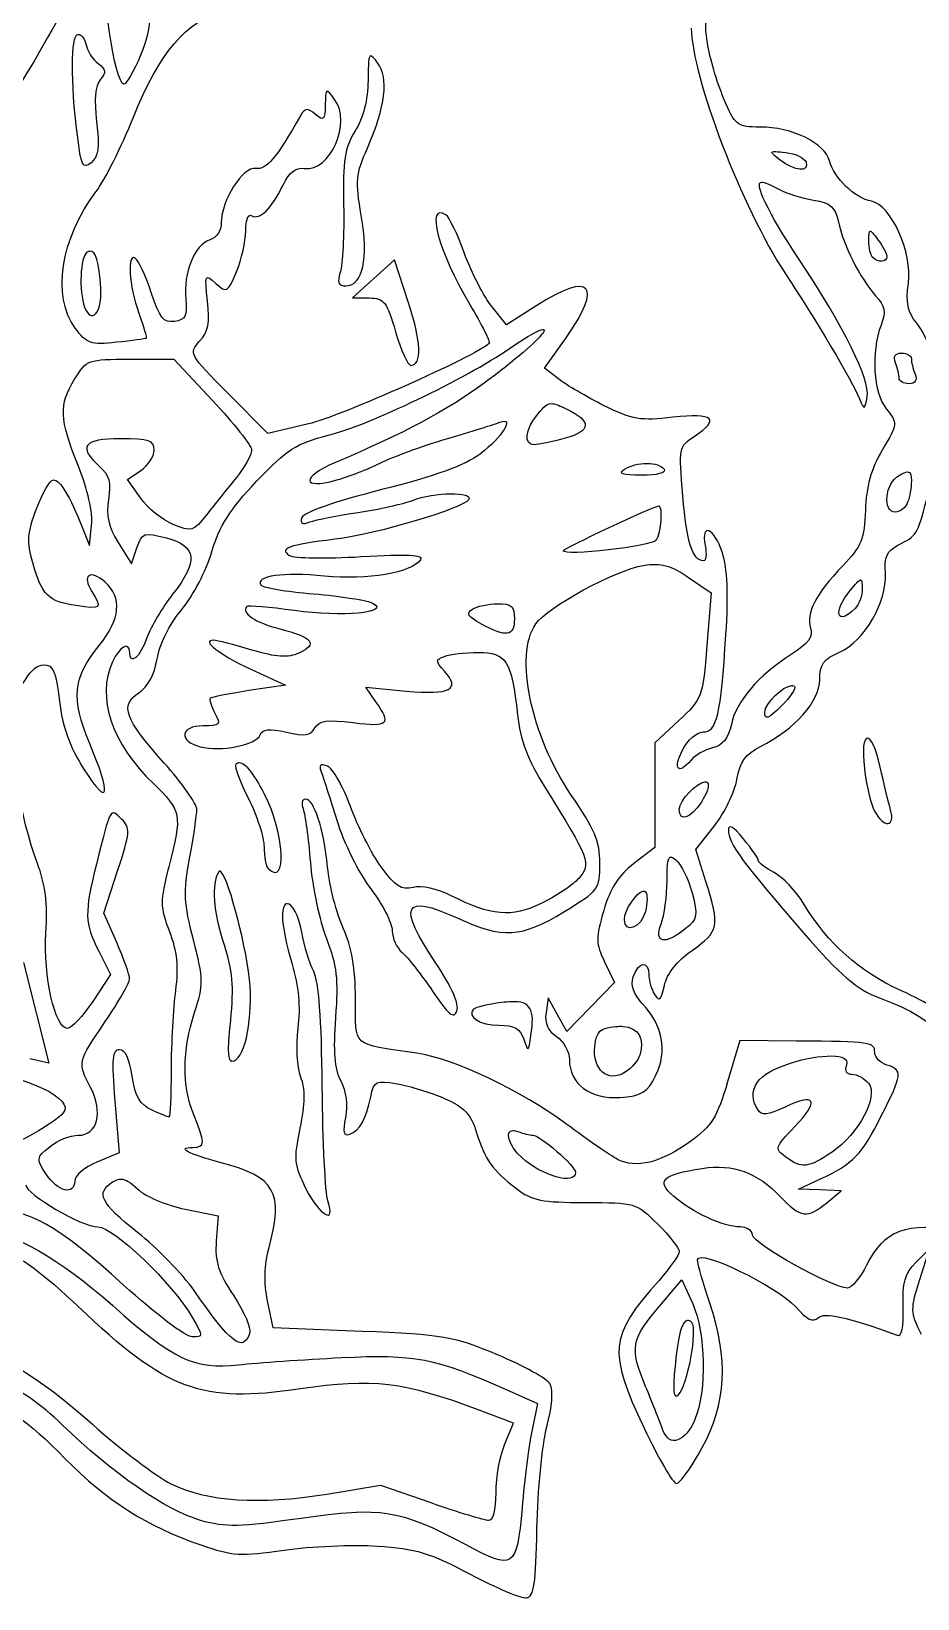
# Model space of a CAD drawing. Extents: x 18 to 597, y 6 to 390.
# Drawn here: x 128.7 to 161.9, y 74.4 to 133 of the extents above; entities that cross this region are included whole.
import ezdxf

# ---------------------------------------------------------------- set-up
doc = ezdxf.new("R2010")
doc.units = 0
doc.layers.add('Layer_1', color=7, linetype='CONTINUOUS')

msp = doc.modelspace()

# ---------------------------------------------------------------- linework, layer by layer
at = {"layer": 'Layer_1', "color": 7}
for points in [[(130.516754, 132.899284), (130.516754, 132.899284)], [(141.440188, 132.093957), (141.440188, 132.093957)], [(156.611286, 128.513816), (156.611286, 128.513816)], [(160.140715, 125.54056), (160.140715, 125.54056)], [(130.916937, 124.78815), (130.916937, 124.78815)], [(142.323786, 124.466792), (141.54161, 123.756275), (140.759987, 123.045207), (141.38231, 123.038592)], [(142.844131, 122.891969), (142.323786, 124.466792), (142.323786, 124.466792)], [(147.665062, 122.759127), (146.527353, 122.028767), (145.983302, 122.702352)], [(148.470386, 120.008564), (147.948385, 120.415912), (148.755916, 121.551967)], [(161.315908, 120.974292), (161.315908, 120.974292)], [(132.433881, 120.745536), (134.062171, 120.745536), (135.514622, 119.202136)], [(132.433881, 120.745536), (132.433881, 120.745536)], [(139.113508, 118.325704), (137.591602, 117.972373), (136.101116, 119.462859)], [(148.261476, 119.081969), (148.261476, 119.081969)], [(151.779882, 116.8468), (151.779882, 116.8468)], [(132.821384, 115.55473), (132.326944, 116.249279), (132.827449, 116.581652)], [(161.540252, 116.525998), (161.540252, 116.525998)], [(152.221957, 115.257099), (152.221957, 115.257099)], [(130.634161, 114.456716), (130.90536, 113.771001), (130.989146, 114.535005)], [(131.985743, 113.885104), (132.48349, 113.08475), (132.686888, 113.686673)], [(153.335965, 112.583692), (154.18704, 112.005475), (154.02884, 110.02992)], [(159.776914, 112.485564), (159.776914, 112.485564)], [(146.190561, 111.594814), (146.190561, 111.594814)], [(136.950537, 109.149076), (138.244241, 108.553756), (136.872816, 108.342654)], [(157.204393, 108.533916), (157.204393, 108.533916)], [(141.635869, 107.92536), (141.253876, 108.470529), (142.771371, 108.328854)], [(152.974918, 107.223135), (152.079192, 106.391878), (152.079192, 104.433425), (152.079192, 102.474944), (151.290404, 101.873585)], [(160.031577, 106.562763), (160.031577, 106.562763)], [(136.472634, 105.635635), (136.472634, 105.635635)], [(153.953326, 104.925649), (153.953326, 104.925649)], [(138.99224, 104.280743), (138.99224, 104.280743)], [(153.989704, 101.203307), (153.613776, 102.396119), (154.307757, 103.281394)], [(152.700411, 102.106192), (152.700411, 102.106192)], [(131.927312, 98.917956), (131.441142, 100.016534), (131.958732, 101.594664)], [(135.790229, 101.590262), (135.790229, 101.590262)], [(138.313143, 100.366546), (138.313143, 100.366546)], [(151.643732, 100.843361), (151.643732, 100.843361)], [(131.25483, 98.593288), (131.697456, 97.72568), (131.028282, 96.715861)], [(128.436466, 98.168317), (128.912716, 96.284258), (129.388966, 94.400764), (128.671836, 94.56005)], [(150.196242, 98.190359), (150.565556, 97.415348), (149.672588, 96.500328), (148.779066, 95.585307), (148.434007, 96.217005), (148.088945, 96.849267), (148.002955, 96.282593)], [(146.693269, 96.702088), (146.693269, 96.702088)], [(150.886363, 95.779334), (150.886363, 95.779334)], [(157.388498, 95.230892), (155.265769, 95.247966), (154.804401, 93.697409)], [(158.705352, 94.672515), (158.705352, 94.672515)], [(131.859514, 92.976952), (132.01606, 91.04881), (131.185378, 90.7021)], [(146.777603, 91.882805), (146.777603, 91.882805)], [(132.090473, 90.063234), (132.090473, 90.063234)], [(158.514079, 89.180189), (159.053719, 89.629994), (158.253354, 89.656439), (157.452991, 89.682347), (158.283673, 90.070967)], [(134.484951, 88.940413), (135.729046, 88.690702), (135.655733, 87.738767)], [(161.847829, 86.938413), (162.355499, 87.446074), (161.985633, 86.290177)], [(152.266055, 85.32334), (153.092878, 86.289612), (153.092878, 86.289612)], [(153.092878, 86.289612), (153.494715, 85.394996)], [(141.103395, 84.365336), (137.787834, 84.50038), (137.576718, 85.503595)], [(153.305645, 84.774869), (153.305645, 84.774869)], [(146.504753, 82.191887), (147.684905, 81.669888), (147.479853, 80.683776)], [(146.460656, 80.15238), (146.787526, 80.935123), (145.500437, 81.416876)], [(139.798668, 78.278255), (141.810051, 78.608991), (143.685839, 77.956352)], [(145.161993, 75.280208), (145.161993, 75.280744)]]:
    msp.add_lwpolyline(points, dxfattribs=at)
for points in [[(131.407518, 139.039271), (131.331106, 136.74481), (130.76877, 135.187945), (128.831687, 131.906545)], [(132.196307, 131.035624), (131.8671, 131.035624), (131.301831, 134.749248), (131.537603, 135.363217)], [(132.718858, 134.626241), (133.27301, 134.413595), (133.319799, 133.281475), (132.822487, 132.122069)], [(154.05034, 132.572965), (153.912542, 133.490229), (153.942195, 133.556822), (154.650062, 133.916828)], [(132.554046, 129.809721), (133.507644, 132.190898), (134.596988, 133.478141), (135.830468, 133.680907)], [(130.453364, 129.136136), (130.204272, 131.124309), (130.211649, 132.844307), (130.469349, 132.898731)], [(130.469349, 132.898731), (130.485072, 132.90205), (130.50078, 132.901974), (130.516754, 132.899284)], [(130.516754, 132.899284), (130.628559, 132.880454), (130.741536, 132.721315), (130.781888, 132.511779)], [(153.442899, 133.130794), (153.457687, 131.319683), (155.351136, 126.385798), (156.967369, 123.946998)], [(154.651716, 130.521342), (154.400654, 131.118755), (154.130104, 132.042141), (154.05034, 132.572965)], [(130.781888, 132.511779), (130.828006, 132.272333), (131.029896, 131.956272), (131.230576, 131.809531)], [(132.822487, 132.122069), (132.566235, 131.524653), (132.284713, 131.035624), (132.196307, 131.035624)], [(141.440188, 132.093957), (141.35258, 132.095388), (141.343033, 131.833593), (141.338763, 131.176735)], [(141.697603, 131.835989), (141.573436, 131.997446), (141.492749, 132.093099), (141.440188, 132.093957)], [(128.831687, 131.906545), (127.10232, 128.976982), (125.998224, 127.603364), (124.216914, 126.165637)], [(131.230576, 131.809531), (131.524832, 131.59437), (131.541035, 131.476551), (131.313259, 131.202093)], [(141.314509, 128.649966), (141.995632, 130.189776), (142.126535, 131.27825), (141.697603, 131.835989)], [(131.313259, 131.202093), (131.121813, 130.97143), (131.077549, 130.46385), (131.176008, 129.626167)], [(140.087505, 130.468975), (139.757686, 130.905311), (139.745034, 130.897863), (139.738035, 130.265025)], [(141.338763, 131.176735), (141.334064, 130.4557), (141.163006, 129.787942), (140.855898, 129.291028)], [(138.951451, 127.884328), (139.921753, 127.7503), (140.738256, 129.608037), (140.087505, 130.468975)], [(139.738035, 130.265025), (139.731705, 129.693245), (139.684131, 129.646896), (139.370373, 129.907288)], [(156.017626, 129.435446), (155.14955, 129.435446), (155.087571, 129.484206), (154.651716, 130.521342)], [(131.176008, 129.626167), (131.289019, 128.664607), (131.243211, 128.325715), (130.970404, 128.099302)], [(131.151201, 127.008445), (131.476234, 127.434604), (132.107672, 128.695113), (132.554046, 129.809721)], [(138.821914, 129.878072), (137.882218, 128.236137), (137.537379, 127.828081), (137.137953, 127.885982)], [(139.370373, 129.907288), (139.071596, 130.155243), (138.977664, 130.150219), (138.821914, 129.878072)], [(130.970404, 128.099302), (130.6645, 127.845426), (130.598508, 127.977619), (130.453364, 129.136136)], [(140.855898, 129.291028), (140.457662, 128.646666), (140.38762, 128.196556), (140.423745, 126.520068)], [(158.618259, 128.172062), (158.452583, 128.832225), (157.211104, 129.435446), (156.017626, 129.435446)], [(141.085756, 126.120989), (140.86001, 127.417326), (140.883174, 127.674871), (141.314509, 128.649966)], [(156.767279, 128.200724), (156.436853, 128.455136), (156.358124, 128.524935), (156.611286, 128.513816)], [(156.611286, 128.513816), (156.695671, 128.510108), (156.816874, 128.497357), (156.977842, 128.479639)], [(156.977842, 128.479639), (157.345459, 128.439185), (157.688562, 128.27746), (157.740175, 128.120246)], [(137.137953, 127.885982), (136.646415, 127.957237), (135.843145, 126.695788), (135.843145, 125.852548)], [(138.154393, 127.26476), (138.385615, 127.742875), (138.625476, 127.929353), (138.951451, 127.884328)], [(157.740175, 128.120246), (157.868919, 127.728183), (157.322503, 127.773239), (156.767279, 128.200724)], [(160.196939, 126.656771), (159.578463, 126.764958), (158.778719, 127.53273), (158.618259, 128.172062)], [(157.459604, 124.518608), (156.304539, 126.263218), (155.767021, 127.377208), (156.080466, 127.377208)], [(156.080466, 127.377208), (156.160092, 127.377208), (156.450129, 127.25506), (156.724835, 127.10601)], [(130.375643, 121.910256), (129.492166, 123.105222), (129.82045, 125.263742), (131.151201, 127.008445)], [(136.988573, 126.118232), (137.278319, 125.939156), (137.726598, 126.380174), (138.154393, 127.26476)], [(156.724835, 127.10601), (156.999565, 126.956934), (157.580454, 126.775999), (158.015782, 126.703623)], [(158.015782, 126.703623), (158.66712, 126.595323), (158.832573, 126.450915), (158.94954, 125.888376)], [(136.758164, 125.553787), (136.758164, 125.97039), (136.852781, 126.202156), (136.988573, 126.118232)], [(140.423745, 126.520068), (140.447468, 125.419108), (140.392125, 124.286756), (140.300826, 124.003772)], [(140.510285, 123.489487), (141.139988, 123.489487), (141.364851, 124.518317), (141.085756, 126.120989)], [(144.255795, 126.149652), (143.475662, 126.631789), (143.968938, 124.771456), (145.144355, 122.798263)], [(144.953081, 124.697201), (144.685385, 125.42425), (144.371675, 126.078029), (144.255795, 126.149652)], [(161.572773, 123.587604), (161.735383, 124.719891), (160.924082, 126.529582), (160.196939, 126.656771)], [(135.843145, 125.852548), (135.843145, 125.560233), (135.6621, 125.292464), (135.410442, 125.212586)], [(136.412551, 124.020858), (136.602462, 124.475374), (136.758164, 125.165018), (136.758164, 125.553787)], [(158.94954, 125.888376), (159.128203, 125.029057), (159.773874, 123.750718), (160.345769, 123.124032)], [(160.090005, 125.185578), (160.093573, 125.419602), (160.097089, 125.536422), (160.140715, 125.54056)], [(160.140715, 125.54056), (160.184344, 125.544697), (160.267929, 125.436152), (160.43286, 125.218098)], [(135.410442, 125.212586), (134.848278, 125.034174), (134.415395, 123.969702), (134.510309, 122.998906)], [(160.235525, 124.55664), (160.151671, 124.640474), (160.086111, 124.923537), (160.090005, 125.185578)], [(160.43286, 125.218098), (160.617518, 124.973939), (160.769102, 124.690901), (160.769102, 124.589163)], [(130.813858, 124.747913), (130.559079, 124.590447), (130.503072, 123.27944), (130.726214, 122.697941)], [(130.916937, 124.78815), (130.884766, 124.784026), (130.850267, 124.770415), (130.813858, 124.747913)], [(131.328143, 123.400192), (131.26608, 124.388622), (131.14213, 124.817018), (130.916937, 124.78815)], [(132.624048, 124.529631), (132.30941, 124.724074), (132.387546, 123.503076), (132.75579, 122.469189)], [(133.218812, 123.2453), (133.008068, 123.879783), (132.740205, 124.457825), (132.624048, 124.529631)], [(145.983302, 122.702352), (145.684325, 123.0726), (145.220777, 123.970148), (144.953081, 124.697201)], [(160.028269, 119.345452), (160.139086, 119.987414), (159.177894, 121.923326), (157.459604, 124.518608)], [(160.769102, 124.589163), (160.769102, 124.365429), (160.44641, 124.345755), (160.235525, 124.55664)], [(135.328863, 122.923389), (135.214978, 123.933815), (135.225446, 123.955998), (135.639198, 123.581539)], [(135.639198, 123.581539), (136.047898, 123.211682), (136.083017, 123.232179), (136.412551, 124.020858)], [(140.300826, 124.003772), (140.174353, 123.611754), (140.224304, 123.489487), (140.510285, 123.489487)], [(148.755916, 121.551967), (150.159285, 123.525846), (149.682175, 124.053497), (147.665062, 122.759127)], [(156.967369, 123.946998), (158.095219, 122.245127), (159.466509, 119.930645), (159.744943, 119.258911)], [(130.726214, 122.697941), (130.985562, 122.02209), (131.385378, 122.48869), (131.328143, 123.400192)], [(134.093591, 122.161609), (133.684919, 122.103344), (133.53719, 122.28676), (133.218812, 123.2453)], [(161.885314, 122.0894), (161.540879, 122.52729), (161.469615, 122.86929), (161.572773, 123.587604)], [(134.510309, 122.998906), (134.572827, 122.359461), (134.503592, 122.220037), (134.093591, 122.161609)], [(135.028452, 121.415814), (135.351605, 121.77287), (135.419959, 122.115181), (135.328863, 122.923389)], [(141.38231, 123.038592), (141.938375, 123.032603), (142.043463, 122.897659), (142.370088, 121.774107)], [(142.932878, 120.516784), (143.370015, 120.516784), (143.337156, 121.399383), (142.844131, 122.891969)], [(145.144355, 122.798263), (145.59687, 122.038625), (145.927053, 121.381033), (145.878573, 121.336442)], [(146.638145, 121.145719), (148.837156, 122.651431), (148.054266, 121.587038), (145.685095, 119.849814)], [(160.345769, 123.124032), (160.704059, 122.731418), (160.740652, 122.530708), (160.547513, 122.022705)], [(132.75579, 122.469189), (132.933259, 121.970928), (133.057163, 121.547158), (133.031397, 121.527712)], [(160.547513, 122.022705), (160.163245, 121.012005), (160.260016, 119.487618), (160.746502, 118.886841)], [(162.302582, 118.967869), (162.713419, 119.99469), (162.545564, 121.250023), (161.885314, 122.0894)], [(131.919046, 121.378332), (130.95169, 121.274537), (130.80943, 121.323519), (130.375643, 121.910256)], [(133.031397, 121.527712), (133.005621, 121.508183), (132.505171, 121.441242), (131.919046, 121.378332)], [(136.101116, 119.462859), (134.63769, 120.926291), (134.617909, 120.96217), (135.028452, 121.415814)], [(142.370088, 121.774107), (142.571182, 121.082363), (142.824508, 120.516784), (142.932878, 120.516784)], [(145.878573, 121.336442), (145.355064, 120.855033), (140.279394, 118.59609), (139.113508, 118.325704)], [(139.844969, 117.899063), (141.368594, 118.28118), (144.96382, 119.999279), (146.638145, 121.145719)], [(161.087153, 120.612144), (160.996071, 120.84951), (161.074769, 120.974292), (161.315908, 120.974292)], [(161.315908, 120.974292), (161.518033, 120.974292), (161.683567, 120.879761), (161.683567, 120.764279)], [(130.352492, 120.002499), (130.795429, 120.729015), (130.842227, 120.745536), (132.433881, 120.745536)], [(161.22606, 120.040534), (161.22606, 120.156016), (161.163508, 120.413197), (161.087153, 120.612144)], [(161.683567, 120.764279), (161.683567, 120.648799), (161.746119, 120.391618), (161.822474, 120.192669)], [(130.485334, 116.766875), (129.779437, 118.530182), (129.758985, 119.029072), (130.352492, 120.002499)], [(145.685095, 119.849814), (144.282493, 118.821348), (142.713081, 117.984782), (140.113964, 116.880413)], [(150.185216, 119.007005), (149.528897, 119.333988), (148.757428, 119.784598), (148.470386, 120.008564)], [(161.593719, 119.830521), (161.391594, 119.830521), (161.22606, 119.925054), (161.22606, 120.040534)], [(161.822474, 120.192669), (161.913556, 119.955306), (161.834858, 119.830521), (161.593719, 119.830521)], [(135.514622, 119.202136), (136.313387, 118.353178), (136.971549, 117.518122), (136.976996, 117.346757)], [(147.693724, 118.693913), (147.933636, 118.990193), (148.05627, 119.107225), (148.261476, 119.081969)], [(148.261476, 119.081969), (148.384599, 119.066816), (148.537659, 119.000472), (148.763081, 118.890699)], [(159.744943, 119.258911), (159.924521, 118.825663), (159.939406, 118.830546), (160.028269, 119.345452)], [(146.279856, 118.388541), (146.851175, 118.607774), (146.363707, 117.827833), (145.533511, 117.194611)], [(147.563086, 117.545187), (147.149069, 117.543353), (147.21216, 118.099198), (147.693724, 118.693913)], [(148.763081, 118.890699), (149.724059, 118.422737), (149.710363, 118.06309), (148.720638, 117.788268)], [(152.757739, 118.572095), (151.544076, 118.431232), (151.235229, 118.483886), (150.185216, 119.007005)], [(153.553143, 117.85772), (154.54569, 118.508073), (154.277531, 118.748495), (152.757739, 118.572095)], [(160.746502, 118.886841), (161.17728, 118.354852), (161.175869, 118.340108), (160.590507, 117.341225)], [(137.164961, 116.178724), (138.299029, 117.371874), (138.655549, 117.600785), (139.844969, 117.899063)], [(144.276188, 117.765659), (145.204076, 118.04145), (146.105815, 118.321744), (146.279856, 118.388541)], [(132.070077, 117.772828), (130.6835, 117.772828), (130.459299, 117.477087), (131.281842, 116.732698)], [(133.327953, 117.343426), (133.32795, 117.711557), (133.148112, 117.772828), (132.070077, 117.772828)], [(132.827449, 116.581652), (133.102689, 116.764391), (133.327953, 117.107235), (133.327953, 117.343426)], [(136.976996, 117.346757), (136.982429, 117.175363), (136.725911, 116.712208), (136.40704, 116.317633)], [(141.788555, 116.857807), (142.228756, 117.081129), (143.348304, 117.4899), (144.276188, 117.765659)], [(148.720638, 117.788268), (148.241202, 117.655141), (147.720301, 117.545187), (147.563086, 117.545187)], [(153.124298, 115.623084), (152.971844, 117.433879), (152.981745, 117.483324), (153.553143, 117.85772)], [(160.590507, 117.341225), (160.175942, 116.633835), (159.988524, 115.963557), (159.962675, 115.097784)], [(130.989146, 114.535005), (131.03976, 114.996438), (130.840373, 115.879991), (130.485334, 116.766875)], [(131.281842, 116.732698), (131.650009, 116.399506), (131.722969, 116.132157), (131.619735, 115.49631)], [(140.113964, 116.880413), (138.826912, 116.333551), (138.840286, 115.861308), (140.132703, 116.216767)], [(140.132703, 116.216767), (140.603359, 116.346222), (141.348356, 116.634484), (141.788555, 116.857807)], [(145.533511, 117.194611), (144.998829, 116.7868), (143.812638, 116.357906), (141.855252, 115.864526)], [(150.935972, 116.629066), (151.160401, 116.7741), (151.486802, 116.8468), (151.779882, 116.8468)], [(151.779882, 116.8468), (152.072964, 116.8468), (152.332411, 116.7741), (152.422047, 116.629066)], [(128.922639, 115.146298), (129.144536, 115.735889), (129.429112, 116.223258), (129.554882, 116.229439)], [(129.554882, 116.229439), (129.794291, 116.241066), (130.175689, 115.61459), (130.634161, 114.456716)], [(136.40704, 116.317633), (136.088168, 115.923058), (135.588587, 115.298388), (135.296893, 114.929664)], [(135.491471, 113.546663), (135.767961, 114.497752), (136.173839, 115.135941), (137.164961, 116.178724)], [(151.578138, 116.404163), (150.857675, 116.406731), (150.685173, 116.466985), (150.935972, 116.629066)], [(152.422047, 116.629066), (152.508029, 116.48993), (152.177583, 116.401905), (151.578138, 116.404163)], [(161.087153, 115.028329), (160.589555, 115.028329), (160.699969, 116.118751), (161.22606, 116.400296)], [(161.22606, 116.400296), (161.370357, 116.47754), (161.47113, 116.521257), (161.540252, 116.525998)], [(161.540252, 116.525998), (161.655452, 116.533844), (161.683567, 116.433457), (161.683567, 116.198564)], [(161.683567, 116.198564), (161.683567, 115.952889), (161.621013, 115.589415), (161.54466, 115.390477)], [(134.041224, 114.559812), (133.642354, 114.725025), (133.093358, 115.172799), (132.821384, 115.55473)], [(141.855252, 115.864526), (140.112358, 115.42519), (138.924101, 115.009674), (138.859949, 114.817227)], [(143.003984, 115.464899), (143.805501, 115.775738), (145.296125, 115.795663), (145.109077, 115.493008)], [(153.904817, 113.199388), (153.494616, 113.199388), (153.269507, 113.89834), (153.124298, 115.623084)], [(128.788143, 113.122229), (128.560714, 113.926195), (128.581974, 114.241155), (128.922639, 115.146298)], [(131.619735, 115.49631), (131.522162, 114.895346), (131.617045, 114.478194), (131.985743, 113.885104)], [(139.161464, 114.655147), (139.385698, 114.741196), (140.196832, 114.902345), (140.964488, 115.013456)], [(145.109077, 115.493008), (144.904082, 115.161312), (141.637162, 114.192613), (140.095221, 114.006374)], [(140.964488, 115.013456), (141.732141, 115.124595), (142.649922, 115.327598), (143.003984, 115.464899)], [(148.648979, 113.578638), (148.648979, 113.663644), (152.041087, 115.257099), (152.221957, 115.257099)], [(152.221957, 115.257099), (152.376127, 115.257099), (152.304931, 114.23472), (152.132659, 113.974399)], [(159.962675, 115.097784), (159.930547, 114.021106), (159.822207, 113.75531), (159.116559, 113.01696)], [(161.54466, 115.390477), (161.468328, 115.191538), (161.262365, 115.028329), (161.087153, 115.028329)], [(161.173143, 113.781472), (161.900032, 114.152114), (161.905431, 114.161117), (162.252423, 115.47647)], [(135.296893, 114.929664), (134.793369, 114.293197), (134.729756, 114.274598), (134.041224, 114.559812)], [(138.859949, 114.817227), (138.784471, 114.590772), (138.872084, 114.544121), (139.161464, 114.655147)], [(154.608719, 113.500378), (154.296804, 114.445512), (153.795137, 114.656135), (153.964349, 113.771001)], [(132.686888, 113.686673), (132.880695, 114.259528), (132.934558, 114.277788), (133.795381, 114.059291)], [(133.795381, 114.059291), (134.929586, 113.771396), (134.993298, 113.17365), (134.020278, 111.949257)], [(140.095221, 114.006374), (138.365524, 113.797474), (137.981605, 113.661245), (138.396376, 113.402786)], [(152.132659, 113.974399), (151.9807, 113.744783), (148.648979, 113.366323), (148.648979, 113.578638)], [(134.362032, 111.376543), (134.782512, 111.87983), (135.290755, 112.856234), (135.491471, 113.546663)], [(138.396376, 113.402786), (138.564137, 113.298279), (139.772746, 113.2781), (141.081895, 113.357602)], [(143.301641, 113.242399), (143.003691, 112.760307), (141.301422, 112.469674), (139.710473, 112.62944)], [(141.081895, 113.357602), (142.83009, 113.463718), (143.419404, 113.432955), (143.301641, 113.242399)], [(153.964349, 113.771001), (154.024446, 113.456577), (153.997759, 113.199388), (153.904817, 113.199388)], [(154.741564, 110.447185), (154.83921, 111.937121), (154.796095, 112.932604), (154.608719, 113.500378)], [(160.70957, 112.729206), (160.666351, 113.34922), (160.765002, 113.573361), (161.173143, 113.781472)], [(130.412022, 111.527024), (129.359417, 111.684927), (129.131365, 111.908927), (128.788143, 113.122229)], [(131.496813, 112.400135), (130.942715, 112.901587), (130.606227, 112.666891), (130.992451, 112.048458)], [(139.710473, 112.62944), (138.169184, 112.784211), (137.110656, 112.639064), (137.3193, 112.30147)], [(147.617104, 110.839107), (148.068532, 111.483618), (150.607195, 112.860722), (151.653105, 113.028531)], [(151.653105, 113.028531), (152.308379, 113.133659), (152.665464, 113.039312), (153.335965, 112.583692)], [(159.116559, 113.01696), (158.097559, 111.950668), (157.732451, 111.245169), (157.909949, 110.685861)], [(158.993637, 109.785177), (159.932968, 110.200269), (160.784119, 111.660374), (160.70957, 112.729206)], [(130.992451, 112.048458), (131.390562, 111.410974), (131.361245, 111.384643), (130.412022, 111.527024)], [(131.274673, 110.038189), (132.067681, 111.024951), (132.142047, 111.816217), (131.496813, 112.400135)], [(137.3193, 112.30147), (137.380054, 112.203172), (138.272043, 112.052719), (139.301471, 111.966896)], [(159.579578, 111.415659), (158.887468, 110.723537), (158.726643, 111.292018), (159.389408, 112.087602)], [(159.389408, 112.087602), (159.604964, 112.346343), (159.717379, 112.476335), (159.776914, 112.485564)], [(159.846368, 112.158694), (159.850554, 111.900884), (159.730505, 111.566592), (159.579578, 111.415659)], [(159.776914, 112.485564), (159.836451, 112.49482), (159.842714, 112.383371), (159.846368, 112.158694)], [(134.020278, 111.949257), (133.646429, 111.47882), (133.214008, 110.744365), (133.059509, 110.317109)], [(136.799506, 111.487315), (136.56746, 111.2553), (137.113755, 110.887057), (138.033125, 110.65555)], [(138.578827, 111.340165), (137.648101, 111.469056), (136.847524, 111.53535), (136.799506, 111.487315)], [(141.531137, 111.610251), (142.173805, 111.250587), (140.398353, 111.087999), (138.578827, 111.340165)], [(139.301471, 111.966896), (140.330902, 111.881015), (141.334022, 111.720572), (141.531137, 111.610251)], [(145.244123, 111.390316), (145.418855, 111.500947), (145.844689, 111.592556), (146.190561, 111.594814)], [(146.190561, 111.594814), (146.709824, 111.597692), (146.819496, 111.498576), (146.819496, 111.026503)], [(133.440952, 109.534366), (133.533018, 110.079309), (133.912429, 110.838402), (134.362032, 111.376543)], [(145.586981, 110.831374), (145.074471, 111.108968), (144.997689, 111.234247), (145.244123, 111.390316)], [(146.819496, 111.026503), (146.819496, 110.371155), (146.522818, 110.324532), (145.586981, 110.831374)], [(133.059509, 110.317109), (132.795476, 109.586944), (132.412935, 109.262924), (132.412935, 109.769175)], [(138.033125, 110.65555), (139.269684, 110.344174), (139.478055, 110.081566), (138.751358, 109.750435)], [(148.951047, 104.437828), (147.435787, 106.644241), (146.803658, 109.677735), (147.617104, 110.839107)], [(153.886075, 106.796472), (154.400555, 106.796472), (154.541906, 107.400794), (154.741564, 110.447185)], [(157.909949, 110.685861), (158.015621, 110.352923), (157.839701, 110.11405), (157.179035, 109.691479)], [(130.906464, 106.386939), (130.205652, 108.051994), (130.28111, 108.80183), (131.274673, 110.038189)], [(132.412935, 109.769175), (132.412935, 110.204982), (132.027727, 109.995037), (131.763603, 109.415296)], [(135.559823, 110.226685), (135.07648, 110.226685), (135.75928, 109.697293), (136.950537, 109.149076)], [(136.981957, 109.863437), (136.309924, 110.063024), (135.670191, 110.226685), (135.559823, 110.226685)], [(138.751358, 109.750435), (138.333387, 109.56002), (137.914626, 109.586464), (136.981957, 109.863437)], [(144.198467, 109.626427), (144.402838, 109.704856), (144.97573, 109.769175), (145.471224, 109.769175)], [(145.471224, 109.769175), (146.525474, 109.769175), (146.712869, 109.470894), (146.934702, 107.443071)], [(154.02884, 110.02992), (153.87462, 108.105588), (153.847258, 108.032605), (152.974918, 107.223135)], [(157.179035, 109.691479), (155.945081, 108.90216), (155.125172, 107.945003), (154.943308, 107.082024)], [(158.253354, 108.743918), (158.253354, 109.329303), (158.386938, 109.517066), (158.993637, 109.785177)], [(127.976201, 107.403362), (128.24554, 108.524913), (128.747918, 109.311692), (129.194938, 109.311692)], [(129.194938, 109.311692), (129.548687, 109.311692), (129.651966, 109.073158), (129.781983, 107.952934)], [(131.763603, 109.415296), (131.159267, 108.088936), (131.744051, 106.35691), (133.300391, 104.863362)], [(132.758547, 108.263265), (133.098357, 108.485938), (133.339803, 108.935688), (133.440952, 109.534366)], [(144.202325, 109.069151), (143.856541, 109.451223), (143.856089, 109.495052), (144.198467, 109.626427)], [(142.771371, 108.328854), (144.420181, 108.174901), (144.823115, 108.383181), (144.202325, 109.069151)], [(156.034161, 106.249666), (157.313235, 106.893951), (158.253354, 107.950845), (158.253354, 108.743918)], [(156.195118, 107.531802), (156.195118, 107.87377), (156.890283, 108.518422), (157.204393, 108.533916)], [(157.204393, 108.533916), (157.249266, 108.536118), (157.286802, 108.525365), (157.312981, 108.499175)], [(129.781983, 107.952934), (129.894245, 106.985673), (130.162224, 106.244699), (130.712986, 105.380422)], [(133.697816, 105.642804), (132.214691, 107.304951), (132.039913, 107.792406), (132.758547, 108.263265)], [(135.424774, 108.0549), (135.382914, 108.013047), (135.463534, 107.764353), (135.60392, 107.502027)], [(136.872816, 108.342654), (136.118417, 108.226379), (135.466636, 108.096754), (135.424774, 108.0549)], [(140.784241, 107.145947), (142.112263, 106.980029), (142.225406, 107.083689), (141.635869, 107.92536)], [(157.312981, 108.499175), (157.376803, 108.435364), (157.151121, 108.105277), (156.811926, 107.766074)], [(128.948547, 101.90556), (128.347653, 103.481235), (127.790654, 106.630751), (127.976201, 107.403362)], [(135.60392, 107.502027), (135.836604, 107.067292), (135.797866, 107.025241), (135.165152, 107.025241)], [(146.934702, 107.443071), (147.039175, 106.488003), (147.315211, 105.76478), (147.981458, 104.699109)], [(156.811926, 107.766074), (156.3294, 107.283531), (156.195118, 107.2329), (156.195118, 107.531802)], [(135.165152, 107.025241), (134.302621, 107.025241), (134.223054, 106.450608), (135.056564, 106.241397)], [(137.298907, 106.684034), (137.384959, 106.908288), (137.633216, 106.934394), (138.283927, 106.787666)], [(138.283927, 106.787666), (138.975702, 106.631626), (139.194436, 106.663968), (139.352184, 106.945852)], [(139.352184, 106.945852), (139.511213, 107.230021), (139.795761, 107.269476), (140.784241, 107.145947)], [(153.108313, 106.11022), (153.308471, 106.497288), (153.647481, 106.796472), (153.886075, 106.796472)], [(154.943308, 107.082024), (154.832993, 106.558445), (154.625906, 106.298462), (154.242714, 106.202281)], [(130.712986, 105.380422), (131.642841, 103.921248), (131.737405, 104.41271), (130.906464, 106.386939)], [(135.056564, 106.241397), (135.832441, 106.046664), (137.154542, 106.307832), (137.298907, 106.684034)], [(154.242714, 106.202281), (153.943448, 106.127182), (153.578755, 105.921075), (153.432425, 105.74477)], [(155.151116, 105.023777), (155.266734, 105.685391), (155.46828, 105.96465), (156.034161, 106.249666)], [(160.031577, 106.562763), (159.902804, 106.551757), (159.837391, 106.171857), (159.92519, 105.430572)], [(160.517197, 105.481288), (160.352551, 106.215997), (160.160346, 106.57377), (160.031577, 106.562763)], [(134.928681, 103.898755), (134.928681, 104.099584), (134.374678, 104.884218), (133.697816, 105.642804)], [(136.384439, 105.583819), (136.321464, 105.520827), (136.533946, 104.948226), (136.856831, 104.311053)], [(136.472634, 105.635635), (136.44052, 105.62793), (136.411154, 105.610517), (136.384439, 105.583819)], [(137.451592, 104.494611), (137.049267, 105.283224), (136.697438, 105.68954), (136.472634, 105.635635)], [(139.815756, 105.518202), (139.565829, 105.614102), (139.489378, 105.558109), (139.57322, 105.339612)], [(153.432425, 105.74477), (152.955365, 105.16994), (152.744873, 105.407402), (153.108313, 106.11022)], [(139.57322, 105.339612), (139.640491, 105.164324), (139.907024, 104.336707), (140.165226, 103.500765)], [(140.677855, 104.013394), (140.404085, 104.764246), (140.016267, 105.441269), (139.815756, 105.518202)], [(154.307757, 103.281394), (154.689392, 103.768255), (155.068747, 104.552438), (155.151116, 105.023777)], [(159.92519, 105.430572), (159.999237, 104.805309), (160.17117, 104.084965), (160.307734, 103.829836)], [(160.905802, 103.880552), (160.825925, 104.163536), (160.651063, 104.88388), (160.517197, 105.481288)], [(133.300391, 104.863362), (134.361614, 103.844992), (134.38393, 103.725922), (133.879167, 101.755616)], [(137.596564, 101.688927), (138.32115, 100.964349), (138.21616, 102.995926), (137.451592, 104.494611)], [(147.981458, 104.699109), (149.6249, 102.070378), (149.707761, 101.846407), (149.230512, 101.319046)], [(150.020954, 101.881854), (150.020954, 102.695924), (149.823797, 103.166981), (148.951047, 104.437828)], [(152.99366, 103.902057), (152.99366, 104.235615), (153.655959, 104.89737), (153.953326, 104.925649)], [(154.055298, 104.896439), (154.134442, 104.817275), (154.028527, 104.492155), (153.819931, 104.173809)], [(153.953326, 104.925649), (153.995806, 104.929713), (154.030691, 104.921048), (154.055298, 104.896439)], [(132.109766, 103.538809), (131.684674, 103.963892), (131.705906, 104.001371), (131.164982, 101.846576)], [(134.658585, 102.067612), (134.807136, 102.873837), (134.928681, 103.697897), (134.928681, 103.898755)], [(136.856831, 104.311053), (137.179716, 103.67388), (137.443876, 102.857524), (137.443876, 102.497014)], [(138.99224, 104.280743), (138.868271, 104.280743), (138.829804, 104.117816), (138.90625, 103.918595)], [(138.90625, 103.918595), (138.982693, 103.719403), (139.10483, 102.818973), (139.177999, 101.917668)], [(139.825126, 101.735776), (139.674944, 103.203867), (139.322454, 104.280743), (138.99224, 104.280743)], [(141.829344, 101.746246), (141.469974, 102.242364), (140.951627, 103.26257), (140.677855, 104.013394)], [(153.819931, 104.173809), (153.408832, 103.5464), (152.99366, 103.409636), (152.99366, 103.902057)], [(160.307734, 103.829836), (160.647659, 103.194667), (161.088835, 103.23209), (160.905802, 103.880552)], [(131.958732, 101.594664), (132.433068, 103.041505), (132.445424, 103.203134), (132.109766, 103.538809)], [(140.165226, 103.500765), (140.423432, 102.664795), (140.997028, 101.505877), (141.440188, 100.925487)], [(155.401919, 102.794109), (155.012712, 103.26892), (154.837138, 103.367387), (154.831409, 103.11381)], [(154.831409, 103.11381), (154.821026, 102.651192), (155.401236, 101.859417), (157.629931, 99.295005)], [(155.96526, 101.975552), (155.964644, 102.048619), (155.7112, 102.416806), (155.401919, 102.794109)], [(134.800247, 99.013883), (134.445539, 100.381504), (134.425896, 100.804781), (134.658585, 102.067612)], [(137.443876, 102.497014), (137.443876, 102.136475), (137.512713, 101.772775), (137.596564, 101.688927)], [(152.536703, 101.236383), (152.5367, 101.910048), (152.563028, 102.137632), (152.700411, 102.106192)], [(152.700411, 102.106192), (152.746208, 102.095722), (152.804348, 102.056436), (152.877904, 101.995392)], [(129.278174, 99.275701), (129.348857, 100.384947), (129.261114, 101.085902), (128.948547, 101.90556)], [(131.164982, 101.846576), (130.709458, 100.031972), (130.720352, 99.640953), (131.25483, 98.593288)], [(133.879167, 101.755616), (133.543271, 100.444524), (133.544812, 100.260967), (133.900664, 99.329182)], [(135.747235, 101.565991), (135.460621, 101.102243), (135.536096, 100.061803), (135.946224, 98.827024)], [(135.790229, 101.590262), (135.773662, 101.59331), (135.759506, 101.585859), (135.747235, 101.565991)], [(136.89707, 97.534954), (136.737409, 99.037392), (136.038728, 101.544429), (135.790229, 101.590262)], [(139.177999, 101.917668), (139.251171, 101.016391), (139.522829, 99.732816), (139.781579, 99.065135)], [(140.410517, 99.449324), (140.161038, 99.999178), (139.897539, 101.027878), (139.825126, 101.735776)], [(143.023827, 100.980069), (142.582468, 100.869297), (142.36207, 101.01086), (141.829344, 101.746246)], [(148.676541, 100.06725), (149.986946, 100.863257), (150.020954, 100.909344), (150.020954, 101.881854)], [(151.290404, 101.873585), (150.729721, 101.445905), (150.404632, 100.939006), (150.164269, 100.119066)], [(152.877904, 101.995392), (153.065661, 101.839577), (153.332823, 101.290796), (153.471564, 100.775571)], [(156.546242, 101.532378), (156.227512, 101.702953), (155.96526, 101.902456), (155.96526, 101.975552)], [(157.628277, 100.407356), (157.351738, 100.85544), (156.86497, 101.361803), (156.546242, 101.532378)], [(141.440188, 100.925487), (141.883344, 100.345097), (142.246062, 99.640445), (142.246062, 99.359493)], [(144.449269, 100.668072), (143.916558, 100.937792), (143.350048, 101.061942), (143.023827, 100.980069)], [(149.230512, 101.319046), (149.003252, 101.067925), (148.369215, 100.645438), (147.821605, 100.380347)], [(152.313459, 99.608074), (152.436119, 99.93071), (152.536703, 100.66319), (152.536703, 101.236383)], [(153.472665, 98.619196), (154.478118, 99.324751), (154.518402, 99.526004), (153.989704, 101.203307)], [(138.313143, 100.366546), (138.207332, 100.36728), (138.130139, 100.218577), (138.130139, 99.882027)], [(138.856091, 99.299408), (138.745149, 99.949281), (138.489492, 100.365333), (138.313143, 100.366546)], [(143.873801, 98.148477), (142.429916, 100.298756), (142.651833, 100.765016), (144.678025, 99.83738)], [(147.821605, 100.380347), (146.71029, 99.842347), (145.952495, 99.906947), (144.449269, 100.668072)], [(150.935972, 99.777859), (150.935972, 100.137551), (151.40699, 100.80193), (151.643732, 100.843361)], [(151.643732, 100.843361), (151.677553, 100.849287), (151.706416, 100.842401), (151.728619, 100.820218)], [(151.728619, 100.820218), (151.807903, 100.740914), (151.805197, 100.406424), (151.722557, 100.077156)], [(153.471564, 100.775571), (153.701188, 99.92278), (153.678461, 99.802017), (153.219105, 99.430048)], [(161.318112, 97.107218), (159.683882, 97.864308), (158.598523, 98.835096), (157.628277, 100.407356)], [(138.130139, 99.882027), (138.130139, 99.579965), (138.293642, 98.78105), (138.49394, 98.106567)], [(144.678025, 99.83738), (146.387583, 99.054721), (147.074771, 99.094204), (148.676541, 100.06725)], [(150.164269, 100.119066), (149.860316, 99.082181), (149.863711, 98.887702), (150.196242, 98.190359)], [(151.722557, 100.077156), (151.570148, 99.469926), (150.935972, 99.228626), (150.935972, 99.777859)], [(130.081844, 95.705477), (129.611642, 95.705477), (129.174387, 97.646912), (129.278174, 99.275701)], [(133.900664, 99.329182), (134.184192, 98.586768), (134.243905, 98.006604), (134.126661, 97.127623)], [(139.303125, 97.830977), (139.145834, 98.119803), (138.944655, 98.780598), (138.856091, 99.299408)], [(140.869128, 96.809558), (140.865643, 97.947591), (140.725325, 98.755537), (140.410517, 99.449324)], [(142.246062, 99.359493), (142.246062, 99.07854), (142.413538, 98.70962), (142.618133, 98.539835)], [(153.219105, 99.430048), (152.451833, 98.808736), (152.040328, 98.889677), (152.313459, 99.608074)], [(157.629931, 99.295005), (159.033701, 97.679791), (159.635139, 97.16434), (160.488534, 96.843736)], [(132.412382, 97.563064), (132.412681, 97.704316), (132.194537, 98.313859), (131.927312, 98.917956)], [(134.84159, 96.294729), (135.187456, 97.352159), (135.184803, 97.531201), (134.800247, 99.013883)], [(135.946224, 98.827024), (136.256683, 97.892304), (136.308646, 97.268847), (136.182145, 96.009204)], [(139.781579, 99.065135), (140.167558, 98.069201), (140.228625, 97.538172), (140.120576, 96.109534)], [(142.618133, 98.539835), (142.822727, 98.37005), (143.333583, 97.721334), (143.753086, 97.098413)], [(152.436932, 97.306213), (152.529616, 97.75139), (152.893118, 98.212513), (153.472665, 98.619196)], [(138.49394, 98.106567), (138.740058, 97.277822), (138.810673, 96.500074), (138.711672, 95.707678)], [(144.665347, 96.355914), (144.762768, 96.609773), (144.486455, 97.236081), (143.873801, 98.148477)], [(151.272765, 97.629781), (151.456579, 98.208929), (151.848891, 98.260689), (151.853745, 97.706404)], [(131.497917, 95.96069), (132.000701, 96.700846), (132.412153, 97.421868), (132.412382, 97.563064)], [(136.32491, 94.493897), (136.751839, 94.63625), (137.041486, 96.175998), (136.89707, 97.534954)], [(139.623933, 93.533156), (139.600754, 96.059581), (139.49461, 97.479328), (139.303125, 97.830977)], [(151.6057, 96.6376), (151.276617, 96.987895), (151.169954, 97.305846), (151.272765, 97.629781)], [(151.853745, 97.706404), (151.85567, 97.486299), (151.955802, 97.152007), (152.075885, 96.963341)], [(134.126661, 97.127623), (134.039102, 96.471174), (133.966297, 95.136799), (133.964604, 94.162088)], [(143.16108, 94.777784), (140.679593, 95.143403), (140.874744, 94.970119), (140.869128, 96.809558)], [(143.753086, 97.098413), (144.358069, 96.200043), (144.546614, 96.046486), (144.665347, 96.355914)], [(152.075885, 96.963341), (152.249076, 96.691251), (152.323636, 96.762004), (152.436932, 97.306213)], [(160.488534, 96.843736), (162.936778, 95.92403), (163.357179, 95.288042), (163.985442, 91.555935)], [(163.228074, 96.005338), (163.070196, 96.197842), (162.210725, 96.693678), (161.318112, 97.107218)], [(131.028282, 96.715861), (130.66047, 96.160278), (130.234842, 95.705477), (130.081844, 95.705477)], [(134.814028, 92.468755), (134.369237, 93.533241), (134.379121, 94.880795), (134.84159, 96.294729)], [(145.291528, 96.425934), (145.015912, 96.150287), (145.530104, 95.819579), (146.234658, 95.819579)], [(146.339388, 96.669012), (145.828204, 96.600432), (145.356622, 96.490986), (145.291528, 96.425934)], [(146.693269, 96.702088), (146.587467, 96.697827), (146.469865, 96.68651), (146.339388, 96.669012)], [(147.440715, 95.438692), (147.589954, 96.414532), (147.433885, 96.731863), (146.693269, 96.702088)], [(148.002955, 96.282593), (147.94462, 95.896428), (148.070457, 95.614009), (148.397626, 95.39681)], [(152.115574, 93.949857), (152.559927, 94.839676), (152.374067, 95.81972), (151.6057, 96.6376)], [(130.945049, 93.497314), (130.458343, 94.438497), (130.456099, 94.42701), (131.497917, 95.96069)], [(136.182145, 96.009204), (136.051685, 94.710136), (136.079848, 94.412222), (136.32491, 94.493897)], [(138.711672, 95.707678), (138.628806, 95.044428), (138.670956, 94.257), (138.808686, 93.894739)], [(140.120576, 96.109534), (140.024172, 94.83485), (140.076044, 94.199539), (140.314604, 93.73819)], [(146.234658, 95.819579), (146.819216, 95.819579), (147.035176, 95.700933), (147.168416, 95.305286)], [(149.830234, 95.030796), (149.894902, 95.599023), (150.019371, 95.716427), (150.620676, 95.774932)], [(150.620676, 95.774932), (150.715466, 95.78416), (150.804324, 95.785572), (150.886363, 95.779334)], [(150.886363, 95.779334), (151.460635, 95.735731), (151.71324, 95.324279), (151.515298, 94.700625)], [(147.168416, 95.305286), (147.333767, 94.814276), (147.34612, 94.820146), (147.440715, 95.438692)], [(148.397626, 95.39681), (148.661673, 95.221466), (148.877734, 94.833241), (148.877734, 94.534142)], [(150.963534, 94.060658), (150.319142, 93.658237), (149.731309, 94.161496), (149.830234, 95.030796)], [(160.311592, 94.805894), (160.311592, 95.189716), (160.179777, 95.208709), (157.388498, 95.230892)], [(132.032045, 94.905123), (131.759503, 94.905123), (131.729906, 94.574274), (131.859514, 92.976952)], [(132.510499, 93.908512), (132.41375, 94.5537), (132.245041, 94.905123), (132.032045, 94.905123)], [(148.782924, 92.108244), (147.087954, 93.368084), (144.550395, 94.57306), (143.16108, 94.777784)], [(148.877734, 94.534142), (148.877734, 93.628886), (149.668857, 93.039775), (150.776672, 93.120293)], [(151.515298, 94.700625), (151.450966, 94.497904), (151.202731, 94.210038), (150.963534, 94.060658)], [(155.921162, 93.695744), (156.263591, 94.234591), (157.843818, 94.684961), (158.705352, 94.672515)], [(158.705352, 94.672515), (159.096958, 94.666843), (159.340152, 94.565694), (159.251055, 94.33351)], [(160.769102, 94.332946), (160.517561, 94.412786), (160.311592, 94.625695), (160.311592, 94.805894)], [(126.484614, 94.190734), (128.609494, 93.906846), (130.363409, 93.065203), (129.926952, 92.53931)], [(133.233143, 92.650647), (132.793926, 92.850771), (132.62498, 93.1451), (132.510499, 93.908512)], [(133.964604, 94.162088), (133.963021, 93.187349), (133.926715, 92.38993), (133.884128, 92.38993)], [(138.808686, 93.894739), (138.983743, 93.43435), (138.977593, 92.891778), (138.786085, 91.964396)], [(150.776672, 93.120293), (151.604362, 93.180435), (151.788196, 93.294283), (152.115574, 93.949857)], [(159.251055, 94.33351), (159.170491, 94.123537), (159.251043, 93.990102), (159.458863, 93.990102)], [(159.458863, 93.990102), (159.645579, 93.990102), (159.924857, 93.838012), (160.079532, 93.651661)], [(160.55909, 92.426309), (161.350421, 93.993912), (161.36686, 94.143236), (160.769102, 94.332946)], [(128.824522, 91.770904), (127.794594, 91.192687), (127.833095, 91.177419), (125.16776, 93.263041)], [(130.490296, 91.70365), (131.210403, 91.70365), (131.428149, 92.563102), (130.945049, 93.497314)], [(139.835599, 89.245241), (139.738159, 89.528225), (139.642983, 91.45792), (139.623933, 93.533156)], [(140.314604, 93.73819), (140.517753, 93.345365), (140.585111, 92.831834), (140.49375, 92.375029)], [(141.438534, 93.14177), (141.564284, 93.737795), (141.629181, 93.76994), (142.424105, 93.630156)], [(142.424105, 93.630156), (142.892091, 93.547888), (143.691537, 93.301649), (144.200674, 93.082786)], [(154.804401, 93.697409), (154.415654, 92.392047), (154.197575, 92.041837), (153.426363, 91.483178)], [(155.934943, 92.662218), (155.69845, 93.035006), (155.69436, 93.338874), (155.921162, 93.695744)], [(157.322904, 92.027218), (158.259811, 92.99778), (158.105421, 93.307773), (156.957449, 92.760347)], [(160.079532, 93.651661), (160.471186, 93.179729), (159.716845, 91.756116), (158.714172, 91.074718)], [(140.651397, 91.743895), (141.019843, 91.86669), (141.259182, 92.291689), (141.438534, 93.14177)], [(144.200674, 93.082786), (144.942388, 92.763988), (145.181901, 92.507814), (145.404527, 91.794046)], [(156.957449, 92.760347), (156.285463, 92.439884), (156.08795, 92.420975), (155.934943, 92.662218)], [(129.926952, 92.53931), (129.799357, 92.385556), (129.303326, 92.039721), (128.824522, 91.770904)], [(133.884128, 92.38993), (133.841538, 92.38993), (133.548467, 92.506968), (133.233143, 92.650647)], [(134.775993, 91.246704), (135.24497, 91.246704), (135.250442, 91.424279), (134.814028, 92.468755)], [(140.49375, 92.375029), (140.383065, 91.821619), (140.421651, 91.6673), (140.651397, 91.743895)], [(150.682966, 90.801866), (150.403323, 90.951528), (149.548271, 91.539369), (148.782924, 92.108244)], [(158.283673, 90.070967), (159.510309, 90.644781), (159.822916, 90.967982), (160.55909, 92.426309)], [(129.419835, 91.275914), (129.710417, 91.511231), (130.192196, 91.70365), (130.490296, 91.70365)], [(138.786085, 91.964396), (138.543507, 90.789674), (138.563816, 90.587772), (139.015391, 89.702751)], [(145.404527, 91.794046), (145.722554, 90.774434), (145.983125, 90.41079), (146.90769, 89.697248)], [(147.105576, 90.857548), (146.581574, 91.33425), (146.438727, 91.89161), (146.777603, 91.882805)], [(146.777603, 91.882805), (146.826015, 91.881535), (146.884531, 91.868807), (146.952891, 91.84256)], [(146.952891, 91.84256), (147.151835, 91.766219), (147.401026, 91.70365), (147.506862, 91.70365)], [(147.506862, 91.70365), (147.787865, 91.70365), (149.106489, 90.555881), (149.106489, 90.311279)], [(156.982253, 90.887323), (156.552686, 91.203807), (156.563495, 91.240524), (157.322904, 92.027218)], [(129.28534, 90.246791), (128.903806, 90.8291), (128.908133, 90.861584), (129.419835, 91.275914)], [(135.842595, 90.675092), (134.587505, 91.006195), (134.138738, 91.246704), (134.775993, 91.246704)], [(153.426363, 91.483178), (152.310468, 90.674838), (151.361044, 90.438956), (150.682966, 90.801866)], [(158.714172, 91.074718), (157.828101, 90.472569), (157.58136, 90.445927), (156.982253, 90.887323)], [(131.185378, 90.7021), (130.728579, 90.511262), (130.355247, 90.195483), (130.355247, 90.000411)], [(137.633493, 87.507796), (138.185505, 89.571716), (137.863154, 90.142087), (135.842595, 90.675092)], [(149.106489, 90.311279), (149.106489, 89.830852), (147.860258, 90.17093), (147.105576, 90.857548)], [(152.777582, 89.419965), (152.105179, 90.003657), (152.345669, 90.237421), (153.854658, 90.465626)], [(153.854658, 90.465626), (155.022987, 90.642326), (155.897715, 90.323894), (156.782714, 89.400124)], [(128.525764, 89.845499), (128.525764, 89.499438), (130.630696, 88.273437), (131.225064, 88.273437)], [(130.355247, 90.000411), (130.355247, 89.440115), (129.717786, 89.586786), (129.28534, 90.246791)], [(132.710592, 88.063972), (131.319716, 89.163396), (131.12881, 89.548743), (131.774077, 89.955764)], [(131.774077, 89.955764), (131.888682, 90.028041), (131.988179, 90.065774), (132.090473, 90.063234)], [(132.090473, 90.063234), (132.260967, 90.059), (132.438583, 89.94391), (132.702323, 89.696119)], [(132.702323, 89.696119), (132.999088, 89.41734), (133.799117, 89.078137), (134.484951, 88.940413)], [(139.015391, 89.702751), (139.539977, 88.674616), (140.149078, 88.334848), (139.835599, 89.245241)], [(146.90769, 89.697248), (147.468579, 89.264319), (147.852582, 89.187922), (149.472495, 89.187922)], [(149.472495, 89.187922), (151.34848, 89.187922), (151.390564, 89.175391), (152.186129, 88.379835)], [(155.273485, 88.273437), (154.656796, 88.273437), (153.471169, 88.8179), (152.777582, 89.419965)], [(156.782714, 89.400124), (157.538852, 88.61089), (157.791898, 88.578576), (158.514079, 89.180189)], [(132.187487, 86.09835), (129.707919, 88.354152), (128.612324, 88.959717), (127.009923, 88.959717)], [(126.862747, 88.13289), (128.046141, 88.079522), (129.771862, 87.112375), (131.777382, 85.328843)], [(131.225064, 88.273437), (131.822458, 88.273437), (134.019152, 86.164306), (134.769931, 84.869696)], [(134.821744, 85.894388), (134.389791, 86.511157), (133.440037, 87.487392), (132.710592, 88.063972)], [(152.186129, 88.379835), (152.630522, 87.935448), (152.99366, 87.473026), (152.99366, 87.351812)], [(155.738158, 87.965307), (155.738158, 88.13464), (155.529054, 88.273437), (155.273485, 88.273437)], [(163.455725, 88.143897), (161.511869, 88.463429), (160.637022, 88.133991), (160.006769, 86.844151)], [(130.486988, 85.291928), (129.247855, 86.469106), (128.277338, 87.181576), (127.537986, 87.456545)], [(135.655733, 87.738767), (135.597344, 86.977388), (135.728253, 86.569294), (136.308372, 85.698159)], [(137.576718, 85.503595), (137.43355, 86.18423), (137.451815, 86.828516), (137.633493, 87.507796)], [(153.679923, 87.039279), (153.679923, 87.488605), (156.653267, 86.062649), (157.35322, 85.277592)], [(159.286883, 85.986449), (158.729533, 85.986449), (155.738158, 87.654552), (155.738158, 87.965307)], [(152.99366, 87.351812), (152.99366, 87.230598), (152.652064, 86.745091), (152.234084, 86.273074)], [(154.137431, 85.414836), (153.885886, 86.145961), (153.679923, 86.876917), (153.679923, 87.039279)], [(160.006769, 86.844151), (159.776312, 86.372501), (159.452262, 85.986449), (159.286883, 85.986449)], [(161.375437, 85.277592), (161.347562, 86.192584), (161.444926, 86.535117), (161.847829, 86.938413)], [(152.234084, 86.273074), (150.366055, 84.163632), (150.312944, 83.635284), (151.67901, 80.738894)], [(161.985633, 86.290177), (161.635829, 85.196312), (161.639608, 85.086894), (162.050126, 84.257838)], [(134.751741, 84.157508), (134.514669, 84.157508), (133.360778, 85.030958), (132.187487, 86.09835)], [(136.902582, 84.268873), (136.637954, 83.579235), (136.207794, 83.915333), (134.821744, 85.894388)], [(136.308372, 85.698159), (136.707231, 85.099227), (136.974388, 84.455986), (136.902582, 84.268873)], [(138.804825, 82.211727), (135.08732, 81.664583), (133.804801, 82.139901), (130.486988, 85.291928)], [(131.777382, 85.328843), (134.079841, 83.281264), (134.820575, 82.933172), (136.491926, 83.114076)], [(151.73248, 82.304324), (151.130294, 83.768747), (151.181266, 84.055993), (152.266055, 85.32334)], [(153.494715, 85.394996), (153.987695, 84.297518), (154.028908, 82.143627), (153.577397, 81.062998)], [(153.855759, 80.012934), (154.754642, 81.648016), (154.844107, 83.360851), (154.137431, 85.414836)], [(157.35322, 85.277592), (157.77867, 84.80041), (158.007713, 84.689102), (158.189964, 84.871333)], [(158.189964, 84.871333), (158.416834, 85.098211), (159.282226, 84.90805), (161.147235, 84.222024)], [(161.147235, 84.222024), (161.32718, 84.155843), (161.399398, 84.491405), (161.375437, 85.277592)], [(134.769931, 84.869696), (135.170966, 84.178167), (135.170175, 84.157508), (134.751741, 84.157508)], [(153.305645, 84.774869), (153.095463, 84.769535), (152.944254, 84.216182), (152.833256, 83.065026)], [(152.962791, 81.993992), (153.302981, 82.310787), (153.697392, 84.448592), (153.460537, 84.691642)], [(153.460537, 84.691642), (153.405484, 84.748143), (153.354151, 84.776111), (153.305645, 84.774869)], [(146.191661, 83.48613), (144.552351, 84.173849), (144.168803, 84.240143), (141.103395, 84.365336)], [(126.539735, 83.601333), (127.121706, 83.824683), (129.018668, 82.675926), (131.019463, 80.88881)], [(136.491926, 83.114076), (137.204334, 83.191179), (138.943021, 83.312083), (140.355947, 83.382526)], [(140.355947, 83.382526), (143.085433, 83.518613), (143.830582, 83.374539), (146.504753, 82.191887)], [(148.162258, 82.38868), (148.053456, 82.583103), (147.166807, 83.077077), (146.191661, 83.48613)], [(152.833256, 83.065026), (152.740786, 82.106006), (152.775483, 81.819579), (152.962791, 81.993992)], [(129.886162, 80.872836), (129.119825, 81.619286), (128.172123, 82.277852), (127.493889, 82.535295)], [(145.500437, 81.416876), (142.666469, 82.477185), (141.526, 82.6122), (138.804825, 82.211727)], [(148.035478, 80.791246), (148.231993, 81.543763), (148.281926, 82.17484), (148.162258, 82.38868)], [(152.381258, 80.669975), (152.303731, 80.89008), (152.011668, 81.62541), (151.73248, 82.304324)], [(126.875424, 81.641779), (127.706363, 81.641779), (128.53009, 81.102452), (130.011842, 79.5885)], [(153.577397, 81.062998), (153.222918, 80.214638), (152.612347, 80.013921), (152.381258, 80.669975)], [(135.068138, 77.289941), (133.803438, 77.644045), (131.726864, 79.079935), (129.886162, 80.872836)], [(131.019463, 80.88881), (132.076577, 79.944608), (133.399668, 78.943227), (133.959645, 78.663544)], [(147.479853, 80.683776), (147.367258, 80.141627), (147.198357, 78.824919), (147.104475, 77.757357)], [(147.665062, 76.996119), (147.690036, 78.399215), (147.856806, 80.107026), (148.035478, 80.791246)], [(151.67901, 80.738894), (152.213539, 79.605546), (152.755781, 78.676019), (152.883966, 78.673479)], [(146.133786, 78.333373), (146.133786, 78.903377), (146.280815, 79.721962), (146.460656, 80.15238)], [(152.883966, 78.673479), (153.012148, 78.670882), (153.449412, 79.273822), (153.855759, 80.012934)], [(130.011842, 79.5885), (131.528941, 78.038394), (133.064055, 77.063203), (135.074203, 76.371618)], [(133.959645, 78.663544), (135.293461, 77.997415), (137.291566, 77.865674), (139.798668, 78.278255)], [(145.847703, 77.300411), (146.034783, 77.298407), (146.133786, 77.65508), (146.133786, 78.333373)], [(144.990013, 76.383189), (142.54719, 77.686886), (141.829496, 77.80161), (138.828529, 77.366536)], [(143.685839, 77.956352), (144.717598, 77.597196), (145.690488, 77.302669), (145.847703, 77.300411)], [(147.104475, 77.757357), (146.90368, 75.474066), (146.80911, 75.412373), (144.990013, 76.383189)], [(138.828529, 77.366536), (136.532959, 77.033768), (136.021027, 77.023156), (135.068138, 77.289941)], [(147.277006, 74.391631), (147.554781, 74.434783), (147.628266, 74.929152), (147.665062, 76.996119)], [(135.074203, 76.371618), (136.270396, 75.960053), (136.580076, 75.940947), (138.19849, 76.17759)], [(138.19849, 76.17759), (139.186652, 76.322003), (140.759093, 76.391289), (141.692644, 76.331373)], [(141.692644, 76.331373), (143.123807, 76.23951), (143.667875, 76.074466), (145.161993, 75.280208)], [(145.161993, 75.280744), (146.136611, 74.762669), (147.088454, 74.362365), (147.277006, 74.391631)]]:
    msp.add_open_spline(points, degree=3, dxfattribs=at)

doc.saveas('drawing.dxf')
